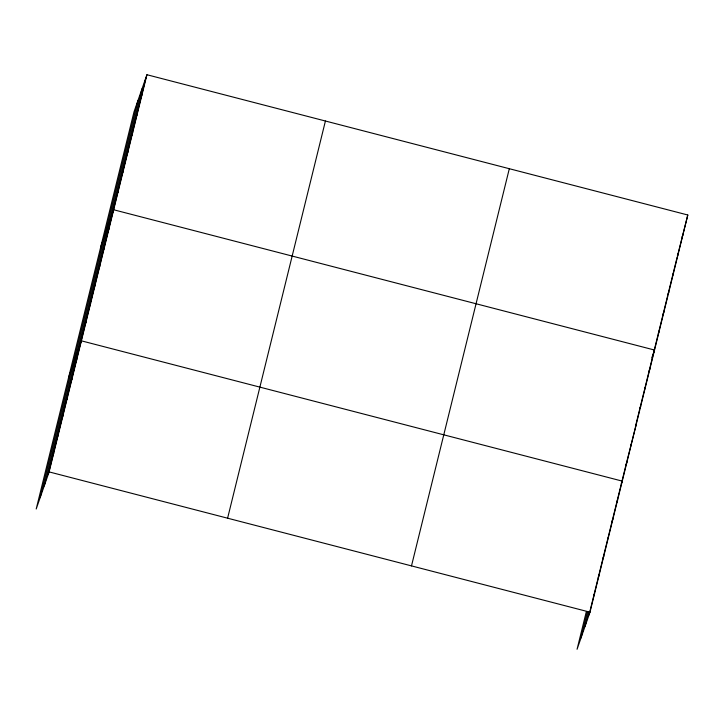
<?xml version="1.0" encoding="UTF-8"?>
<svg xmlns="http://www.w3.org/2000/svg" width="724" height="724" viewBox="0 0 724 724"><rect width="100%" height="100%" fill="white"/><g stroke="black" fill="none" stroke-linecap="round" stroke-linejoin="round"><path stroke-width="1.09" d="M40.155 497.641L137.976 100.455M44.227 485.949L142.049 88.762M48.182 474.591L146.004 77.405M146.936 74.726L134.021 111.813L36.2 508.999L49.114 471.903L146.936 74.726L687.8 215.001L589.979 612.187L577.064 649.274L586.286 611.825M227.598 518.203L325.42 121.017M411.494 565.896L509.316 168.71M581.019 637.925L587.426 611.916M585.092 626.224L588.675 611.662M589.046 614.866L607.49 539.977M607.753 538.937L625.681 466.111M635.419 426.59L639.518 409.947M644.387 390.182L639.772 408.906L640.704 406.218M644.641 389.141L667.6 295.926M677.103 257.346L667.863 294.858L668.795 292.17M141.252 96.699L142.185 94.011M136.501 115.994L137.433 113.306M131.75 135.279L132.682 132.601M126.999 154.574L127.931 151.886M122.247 173.869L123.18 171.181M117.496 193.154L118.428 190.475M100.763 246.857L113.677 209.77L654.541 350.045L651.808 357.891M108.129 231.173L109.062 228.494M103.523 249.898L104.455 247.219M98.907 268.622L99.84 265.943M94.292 287.347L95.233 284.659M89.685 306.071L90.618 303.383M85.07 324.795L86.011 322.108M68.481 377.928L81.396 340.832L622.26 481.116L621.328 483.804M75.848 362.244L76.78 359.557M71.242 380.969L72.174 378.281M66.626 399.693L67.558 397.005M62.02 418.418L62.952 415.73M57.404 437.142L58.336 434.454M52.789 455.867L53.73 453.179M687.8 215.001L677.365 256.269L678.298 253.59M682.117 236.974L683.049 234.295M672.614 275.563L673.546 272.876M663.112 314.144L664.044 311.465M658.36 333.438L659.293 330.75M648.994 371.457L649.926 368.769M644.695 389.286L645.319 387.494M636.097 424.943L625.934 465.079L626.875 462.392M630.55 446.355L631.482 443.667M616.712 502.528L617.653 499.841M612.106 521.253L613.038 518.565M607.807 539.081L608.432 537.289M602.884 558.702L603.816 556.014M598.268 577.426L599.201 574.738M593.662 596.142L594.594 593.463M49.114 471.903L589.979 612.187"/></g></svg>
